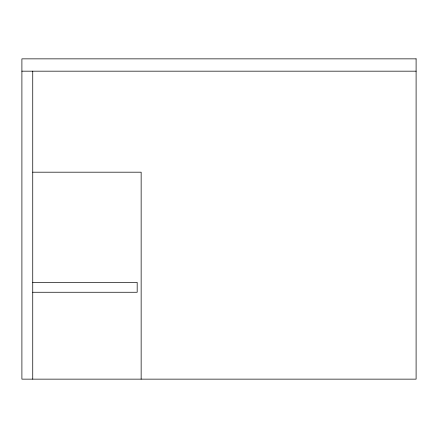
<?xml version="1.0" encoding="UTF-8"?>
<svg xmlns="http://www.w3.org/2000/svg" width="438" height="438" viewBox="0 0 438 438"><rect width="100%" height="100%" fill="white"/><g stroke="black" fill="none" stroke-linecap="round" stroke-linejoin="round"><path stroke-width="0.66" d="M21.9 71.175L416.1 71.175M32.74 172.189L141.145 172.189L141.145 379.144M32.74 282.406L137.176 282.406L137.176 292.261L32.74 292.261M32.74 71.175L32.74 379.144M416.1 58.856L21.9 58.856L21.9 379.144L416.1 379.144L416.1 58.856"/></g></svg>
